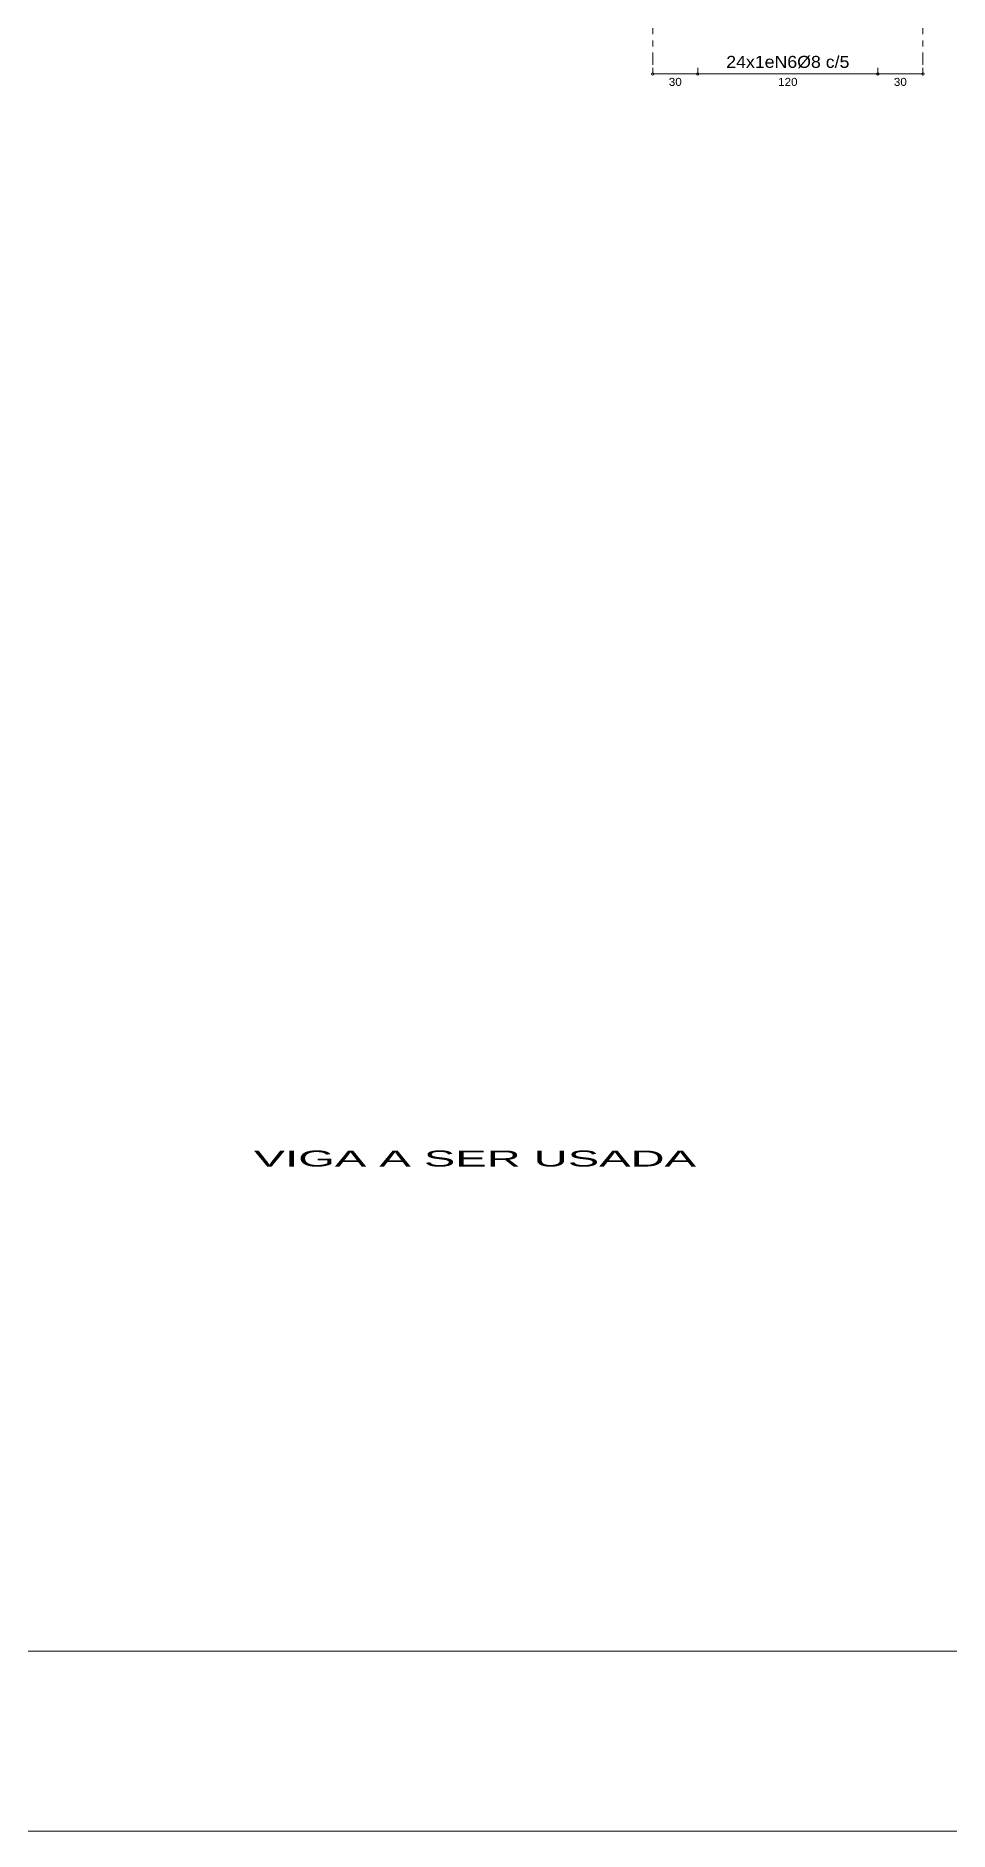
# Model space of a CAD drawing. Header units: millimetres. Extents: x 0 to 84, y 0 to 59.4.
# Drawn here: x 36.2 to 51.41, y 0 to 29.92 of the extents above; entities that cross this region are included whole.
import ezdxf
from ezdxf.enums import TextEntityAlignment as Align

# ---------------------------------------------------------------- set-up
doc = ezdxf.new("R2010")
doc.units = ezdxf.units.MM
doc.linetypes.add('CYPE_RAYAPUNTO', pattern=[0.4125, 0.2025, -0.105, 0, -0.105])
for name, color, linetype, lineweight in [('ELE_ARM_TRANS_TXT_EST', 3, 'Continuous', 9), ('ELE_COT_COT_EST', 3, 'Continuous', 0), ('ELE_COT_COT_LIN_APOIOS', 2, 'CYPE_RAYAPUNTO', 0), ('ELE_COT_TEXTOS_ESTRIBOS', 122, 'Continuous', 0), ('QUAD_BORDA', 1, 'Continuous', 20), ('QUAD_LIMITES', 2, 'Continuous', 0), ('TEXTO_TABELAS', 1, 'Continuous', 0)]:
    doc.layers.add(name, color=color, linetype=linetype, lineweight=lineweight)
doc.styles.add('CYPETXT', font='arial.ttf', dxfattribs={"height": 0.2})

msp = doc.modelspace()

# ---------------------------------------------------------------- linework, layer by layer
at = {"layer": 'ELE_COT_COT_EST', "color": 18, "true_color": 0x000000}
for p, q in [((46.47271, 29.28315), (46.47271, 29.38315)), ((47.22271, 29.28315), (47.22271, 29.38315)), ((50.22271, 29.28315), (50.22271, 29.38315))]:
    msp.add_line(p, q, dxfattribs=at)
for points in [[(46.47271, 29.28315), (47.22271, 29.28315), (47.22271, 29.38315)], [(47.22271, 29.28315), (50.22271, 29.28315), (50.22271, 29.38315)], [(50.22271, 29.28315), (50.97271, 29.28315), (50.97271, 29.38315)]]:
    msp.add_lwpolyline(points, dxfattribs=at)
for centre in [(46.47271, 29.28315), (47.22271, 29.28315), (47.22271, 29.28315), (50.22271, 29.28315), (50.22271, 29.28315), (50.97271, 29.28315)]:
    msp.add_circle(centre, 0.02, dxfattribs=at)
at = {"layer": 'ELE_COT_COT_LIN_APOIOS', "color": 18, "true_color": 0x000000}
for p, q in [((46.47271, 40.91175), (46.47271, 29.28315)), ((50.97271, 40.91175), (50.97271, 29.28315))]:
    msp.add_line(p, q, dxfattribs=at)
at = {"layer": 'QUAD_BORDA', "color": 18, "true_color": 0x000000}
msp.add_lwpolyline([(3, 3), (81, 3), (81, 56.4), (3, 56.4), (3, 3)], close=True, dxfattribs=at)
at = {"layer": 'QUAD_LIMITES', "color": 18, "true_color": 0x000000}
msp.add_lwpolyline([(0, 0), (84, 0), (84, 59.4), (0, 59.4), (0, 0)], close=True, dxfattribs=at)

# ---------------------------------------------------------------- texts
at = {"layer": 'ELE_ARM_TRANS_TXT_EST', "color": 18, "true_color": 0x000000, "style": 'CYPETXT', "width": 1.056929}
msp.add_text('24x1eN6%%c8 c/5', height=0.2, dxfattribs=at).set_placement((47.69671, 29.38315), (49.74871, 29.38315), align=Align.FIT)
at = {"layer": 'ELE_COT_TEXTOS_ESTRIBOS', "color": 18, "true_color": 0x000000, "style": 'CYPETXT', "width": 1.042546}
for s, p, p2 in [('30', (46.73971, 29.08315), (46.95571, 29.08315)), ('120', (48.56071, 29.08315), (48.88471, 29.08315)), ('30', (50.48971, 29.08315), (50.70571, 29.08315))]:
    msp.add_text(s, height=0.133333, dxfattribs=at).set_placement(p, p2, align=Align.FIT)
at = {"layer": 'TEXTO_TABELAS', "style": 'CYPETXT', "width": 2.105798}
msp.add_text('VIGA A SER USADA', height=0.2666667, dxfattribs=at).set_placement((39.82426, 11.07449), (47.19293, 11.07449), align=Align.FIT)

doc.saveas('drawing.dxf')
